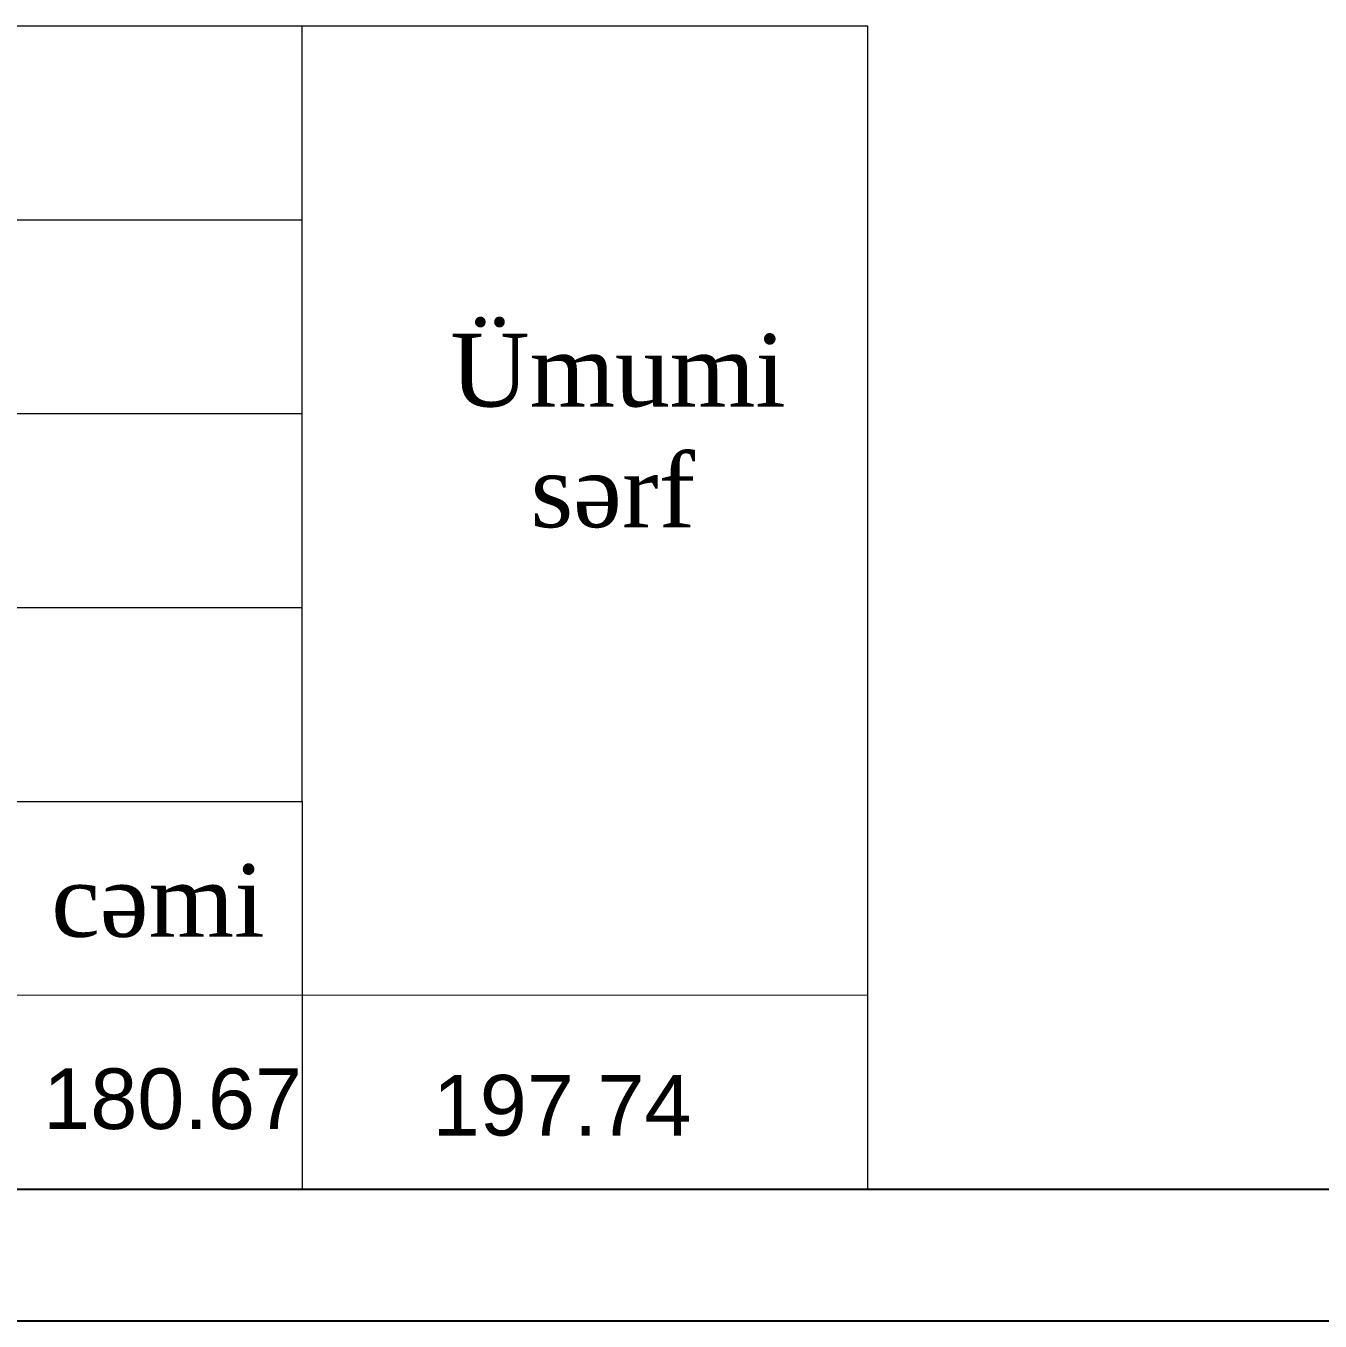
# Model space of a CAD drawing. Header units: millimetres. Extents: x 2591 to 2937, y 558 to 838.
# Drawn here: x 2726.97 to 2769.15, y 558.03 to 600.24 of the extents above; entities that cross this region are included whole.
import ezdxf

# ---------------------------------------------------------------- set-up
doc = ezdxf.new("R2010")
doc.units = ezdxf.units.MM
doc.layers.add('cedvel  0.09', color=7, linetype='Continuous', lineweight=13)
doc.styles.add('style5', font='ariall.ttf', dxfattribs={"height": 400})
doc.styles.add('Times New  Roman', font='times.ttf')

msp = doc.modelspace()

# ---------------------------------------------------------------- linework, layer by layer
at = {"linetype": 'Continuous', "lineweight": 15}
msp.add_line((2754.398, 600.24), (2754.398, 562.327), dxfattribs=at)
at = {"color": 0, "lineweight": 25, "ltscale": 15}
msp.add_line((2598.349, 562.327), (2932.614, 562.327), dxfattribs=at)
at = {"color": 0, "lineweight": 25}
msp.add_line((2936.911, 558.031), (2591.477, 558.031), dxfattribs=at)
at = {"layer": 'cedvel  0.09', "lineweight": 20}
for p, q in [((2608.663, 600.238), (2754.398, 600.24)), ((2735.97, 574.968), (2735.97, 600.24)), ((2641.2, 593.92), (2735.97, 593.922)), ((2641.2, 587.602), (2735.97, 587.604)), ((2641.2, 581.284), (2735.97, 581.286)), ((2641.2, 574.966), (2735.97, 574.968)), ((2735.97, 574.968), (2735.97, 562.329)), ((2754.398, 568.647), (2608.663, 568.645))]:
    msp.add_line(p, q, dxfattribs=at)

# ---------------------------------------------------------------- texts
for s, height, style, p in [('Ümumi ', 2.3692, 'Times New  Roman', (2740.8, 587.836)), ('   sərf', 2.3692, 'Times New  Roman', (2740.733, 583.903)), ('cəmi', 2.3692, 'Times New  Roman', (2727.796, 570.556)), ('180.67', 1.9744, 'style5', (2727.535, 564.29)), ('197.74', 1.9744, 'style5', (2740.229, 564.078))]:
    msp.add_text(s, height=height, dxfattribs=dict(at, style=style)).set_placement(p)

doc.saveas('drawing.dxf')
